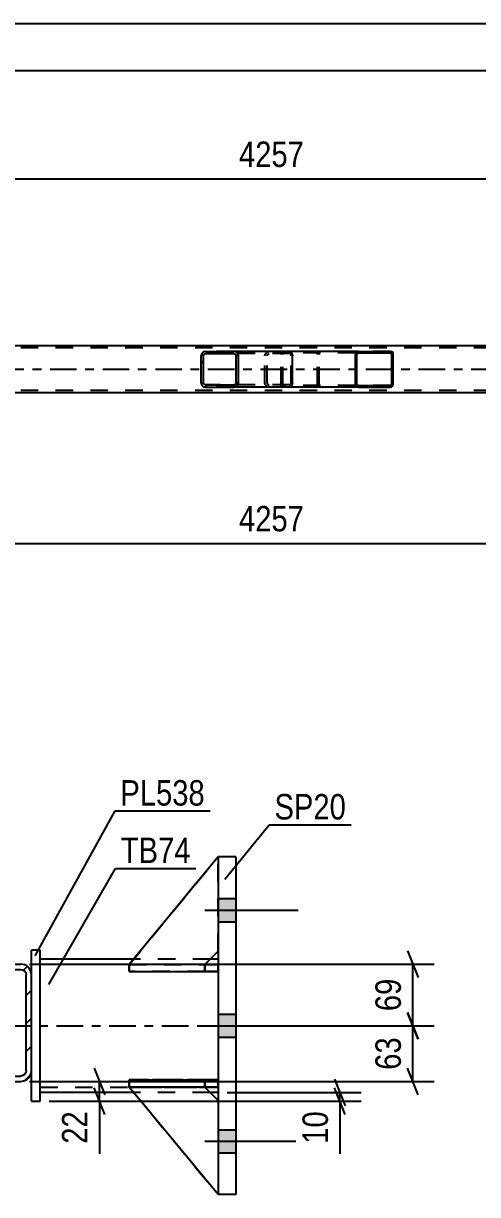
# Model space of a CAD drawing. Header units: millimetres. Extents: x 0 to 841, y 0 to 594.
# Drawn here: x 214.9 to 266, y 152.3 to 284 of the extents above; entities that cross this region are included whole.
import ezdxf

# ---------------------------------------------------------------- set-up
doc = ezdxf.new("R2010")
doc.units = ezdxf.units.MM
doc.linetypes.add('DXK_LINE_DOT2', pattern=[3.9198, 1.9599, -1.9599])
doc.linetypes.add('DXK_LINE_DOT3', pattern=[5.9187, 2.979, -0.9799, 0.9799, -0.9799])
doc.styles.add('Arial Narrow', font='ARIALN.TTF', dxfattribs={"height": 0.2})

# ---------------------------------------------------------------- blocks, each defined once
blk = doc.blocks.new('Part-318885039-5666 - 5561')
at = {"linetype": 'Continuous'}
h = blk.add_hatch(dxfattribs=at)
h.set_pattern_fill('', scale=0.7, style=0, pattern_type=0)
h.set_pattern_definition([(45, (239.0282, 246.8129), (-1.57154, 1.57154), [])])
h.paths.add_polyline_path([(239.07, 246.63), (239.03, 246.81), (238.92, 246.97), (238.76, 247.07), (238.56, 247.11), (235.38, 247.11), (235.19, 247.07), (235.02, 246.97), (234.91, 246.81), (234.88, 246.63), (234.88, 243.59), (234.91, 243.41), (235.02, 243.25), (235.19, 243.15), (235.38, 243.11), (238.56, 243.11), (238.76, 243.15), (238.92, 243.25), (239.03, 243.41), (239.07, 243.59)])
h.paths.add_polyline_path([(238.8, 243.5), (238.74, 243.42), (238.66, 243.37), (238.56, 243.35), (235.38, 243.35), (235.28, 243.37), (235.2, 243.42), (235.15, 243.5), (235.13, 243.59), (235.13, 246.63), (235.15, 246.72), (235.2, 246.8), (235.28, 246.85), (235.38, 246.87), (238.56, 246.87), (238.66, 246.85), (238.74, 246.8), (238.8, 246.72), (238.82, 246.63), (238.82, 243.59)])
at = {"color": 2, "linetype": 'Continuous'}
for p, q in [((234.91, 246.81), (234.88, 246.63)), ((234.88, 243.59), (234.88, 246.63)), ((235.13, 246.63), (235.15, 246.72)), ((235.13, 243.59), (235.13, 246.63)), ((235.15, 246.72), (235.2, 246.8)), ((235.38, 247.11), (235.19, 247.07)), ((235.2, 246.8), (235.28, 246.85)), ((235.28, 246.85), (235.38, 246.87)), ((235.38, 247.11), (238.56, 247.11)), ((235.38, 246.87), (238.56, 246.87)), ((244.86, 247.11), (238.56, 247.11)), ((238.76, 247.07), (238.56, 247.11)), ((238.56, 246.87), (238.66, 246.85)), ((238.66, 246.85), (238.74, 246.8)), ((238.74, 246.8), (238.8, 246.72)), ((238.8, 246.72), (238.82, 246.63)), ((238.82, 243.59), (238.82, 246.63)), ((239.07, 246.63), (239.03, 246.81)), ((239.07, 243.59), (239.07, 246.63)), ((244.86, 247.11), (244.97, 247.07)), ((244.97, 247.07), (245.06, 246.97)), ((245.06, 246.97), (245.11, 246.81)), ((245.11, 246.81), (245.14, 246.63)), ((245.14, 243.59), (245.14, 246.63)), ((234.88, 243.59), (234.91, 243.41)), ((235.15, 243.5), (235.13, 243.59)), ((235.2, 243.42), (235.15, 243.5)), ((235.19, 243.15), (235.38, 243.11)), ((235.28, 243.37), (235.2, 243.42)), ((235.38, 243.35), (235.28, 243.37)), ((235.38, 243.35), (238.56, 243.35)), ((235.38, 243.11), (238.56, 243.11)), ((238.66, 243.37), (238.56, 243.35)), ((238.56, 243.11), (238.76, 243.15)), ((244.86, 243.11), (238.56, 243.11)), ((238.74, 243.42), (238.66, 243.37)), ((238.8, 243.5), (238.74, 243.42)), ((238.82, 243.59), (238.8, 243.5)), ((239.03, 243.41), (239.07, 243.59)), ((244.97, 243.15), (244.86, 243.11)), ((245.06, 243.25), (244.97, 243.15)), ((245.11, 243.41), (245.06, 243.25)), ((245.14, 243.59), (245.11, 243.41))]:
    blk.add_line(p, q, dxfattribs=at)
at = {"color": 7, "linetype": 'DXK_LINE_DOT2'}
for p, q in [((238.56, 247.11), (235.38, 247.11)), ((244.86, 246.87), (235.38, 246.87)), ((242.03, 246.63), (242.07, 246.81)), ((242.03, 243.59), (242.03, 246.63)), ((242.3, 246.72), (242.28, 246.63)), ((242.28, 243.59), (242.28, 246.63)), ((242.35, 246.8), (242.3, 246.72)), ((242.34, 247.07), (242.53, 247.11)), ((242.35, 246.8), (242.37, 246.81)), ((242.37, 246.81), (242.43, 246.85)), ((242.43, 246.85), (242.53, 246.87)), ((243.87, 246.87), (243.87, 247.11)), ((244.92, 246.85), (244.86, 246.87)), ((244.96, 246.8), (244.92, 246.85)), ((244.99, 246.72), (244.96, 246.8)), ((245, 246.63), (244.99, 246.72)), ((245, 243.59), (245, 246.63)), ((244.86, 243.35), (235.38, 243.35)), ((238.56, 243.11), (235.38, 243.11)), ((242.07, 243.41), (242.03, 243.59)), ((242.28, 243.59), (242.3, 243.5)), ((242.3, 243.5), (242.35, 243.42)), ((242.53, 243.11), (242.34, 243.15)), ((242.35, 243.42), (242.37, 243.41)), ((242.37, 243.41), (242.43, 243.37)), ((242.43, 243.37), (242.53, 243.35)), ((243.87, 243.11), (243.87, 243.35)), ((244.86, 243.35), (244.92, 243.37)), ((244.92, 243.37), (244.96, 243.42)), ((244.96, 243.42), (244.99, 243.5)), ((244.99, 243.5), (245, 243.59))]:
    blk.add_line(p, q, dxfattribs=at)
at = {"color": 2, "linetype": 'Continuous'}
for centre, start, end in [((235.36, 246.61), 111.1941, 156.1506), ((238.58, 246.61), 23.8494, 68.8059), ((235.36, 243.6), 203.8494, 248.8059), ((238.58, 243.6), 291.1941, 336.1506)]:
    blk.add_arc(centre, 0.492, start, end, dxfattribs=at)
at = {"color": 7, "linetype": 'DXK_LINE_DOT2'}
for centre, start, end in [((242.52, 246.61), 111.1941, 156.1506), ((242.52, 243.6), 203.8494, 248.8059)]:
    blk.add_arc(centre, 0.492, start, end, dxfattribs=at)
blk = doc.blocks.new('Part-318885039-5667 - 5561')
at = {"linetype": 'Continuous'}
h = blk.add_hatch(dxfattribs=at)
h.set_pattern_fill('', scale=0.7, style=0, pattern_type=0)
h.set_pattern_definition([(45, (256.452, 246.9117), (-1.57154, 1.57154), [])])
h.paths.add_polyline_path([(256.48, 246.79), (256.45, 246.91), (256.38, 247.02), (256.27, 247.08), (256.14, 247.11), (252.56, 247.11), (252.43, 247.08), (252.32, 247.02), (252.25, 246.91), (252.22, 246.79), (252.22, 243.43), (252.25, 243.31), (252.32, 243.2), (252.43, 243.13), (252.56, 243.11), (256.14, 243.11), (256.27, 243.13), (256.38, 243.2), (256.45, 243.31), (256.48, 243.43)])
h.paths.add_polyline_path([(256.29, 243.37), (256.26, 243.32), (256.2, 243.28), (256.14, 243.27), (252.56, 243.27), (252.5, 243.28), (252.44, 243.32), (252.4, 243.37), (252.39, 243.43), (252.39, 246.79), (252.4, 246.85), (252.44, 246.9), (252.5, 246.94), (252.56, 246.95), (256.14, 246.95), (256.2, 246.94), (256.26, 246.9), (256.29, 246.85), (256.31, 246.79), (256.31, 243.43)])
at = {"color": 7, "linetype": 'DXK_LINE_DOT2'}
for p, q in [((243.87, 246.79), (243.88, 246.81)), ((243.87, 243.43), (243.87, 246.79)), ((243.88, 246.81), (243.9, 246.91)), ((244.06, 246.85), (244.04, 246.79)), ((244.04, 243.43), (244.04, 246.79)), ((244.09, 246.9), (244.06, 246.85)), ((244.08, 247.08), (244.21, 247.11)), ((244.15, 246.94), (244.09, 246.9)), ((244.21, 246.95), (244.15, 246.94)), ((244.86, 247.11), (244.21, 247.11)), ((256.14, 246.95), (244.21, 246.95)), ((247.79, 247.11), (247.92, 247.08)), ((247.85, 246.94), (247.79, 246.95)), ((247.91, 246.9), (247.85, 246.94)), ((247.95, 246.85), (247.91, 246.9)), ((247.96, 246.79), (247.95, 246.85)), ((247.96, 243.43), (247.96, 246.79)), ((248.1, 246.91), (248.13, 246.79)), ((248.13, 243.43), (248.13, 246.79)), ((256.14, 247.11), (252.56, 247.11)), ((243.9, 243.31), (243.87, 243.43)), ((244.04, 243.43), (244.06, 243.37)), ((244.06, 243.37), (244.09, 243.32)), ((244.21, 243.11), (244.08, 243.13)), ((244.09, 243.32), (244.15, 243.28)), ((244.15, 243.28), (244.21, 243.27)), ((256.14, 243.27), (244.21, 243.27)), ((244.86, 243.11), (244.21, 243.11)), ((247.79, 243.27), (247.85, 243.28)), ((247.92, 243.13), (247.79, 243.11)), ((247.85, 243.28), (247.91, 243.32)), ((247.91, 243.32), (247.95, 243.37)), ((247.95, 243.37), (247.96, 243.43)), ((248.13, 243.43), (248.1, 243.31)), ((256.14, 243.11), (252.56, 243.11))]:
    blk.add_line(p, q, dxfattribs=at)
at = {"color": 2, "linetype": 'Continuous'}
for p, q in [((252.56, 247.11), (244.86, 247.11)), ((252.25, 246.91), (252.22, 246.79)), ((252.22, 243.43), (252.22, 246.79)), ((252.39, 246.79), (252.4, 246.85)), ((252.39, 243.43), (252.39, 246.79)), ((252.4, 246.85), (252.44, 246.9)), ((252.56, 247.11), (252.43, 247.08)), ((252.44, 246.9), (252.5, 246.94)), ((252.5, 246.94), (252.56, 246.95)), ((252.56, 247.11), (256.14, 247.11)), ((252.56, 246.95), (256.14, 246.95)), ((256.27, 247.08), (256.14, 247.11)), ((256.14, 246.95), (256.2, 246.94)), ((256.2, 246.94), (256.26, 246.9)), ((256.26, 246.9), (256.29, 246.85)), ((256.29, 246.85), (256.31, 246.79)), ((256.31, 243.43), (256.31, 246.79)), ((256.48, 246.79), (256.45, 246.91)), ((256.48, 243.43), (256.48, 246.79)), ((252.56, 243.11), (244.86, 243.11)), ((252.22, 243.43), (252.25, 243.31)), ((252.4, 243.37), (252.39, 243.43)), ((252.44, 243.32), (252.4, 243.37)), ((252.43, 243.13), (252.56, 243.11)), ((252.5, 243.28), (252.44, 243.32)), ((252.56, 243.27), (252.5, 243.28)), ((252.56, 243.27), (256.14, 243.27)), ((252.56, 243.11), (256.14, 243.11)), ((256.2, 243.28), (256.14, 243.27)), ((256.14, 243.11), (256.27, 243.13)), ((256.26, 243.32), (256.2, 243.28)), ((256.29, 243.37), (256.26, 243.32)), ((256.31, 243.43), (256.29, 243.37)), ((256.45, 243.31), (256.48, 243.43))]:
    blk.add_line(p, q, dxfattribs=at)
at = {"color": 7, "linetype": 'DXK_LINE_DOT2'}
for centre, start, end in [((247.8, 246.78), 24.32, 69.2417), ((244.2, 243.44), 204.32, 249.2417), ((247.8, 243.44), 290.7583, 335.68)]:
    blk.add_arc(centre, 0.331, start, end, dxfattribs=at)
at = {"color": 2, "linetype": 'Continuous'}
for centre, start, end in [((252.55, 246.78), 110.7583, 155.68), ((256.15, 246.78), 24.32, 69.2417), ((252.55, 243.44), 204.32, 249.2417), ((256.15, 243.44), 290.7583, 335.68)]:
    blk.add_arc(centre, 0.331, start, end, dxfattribs=at)
blk = doc.blocks.new('Part-318885039-5733 - 5561')
at = {"color": 2, "linetype": 'Continuous'}
for p, q in [((327.12, 247.75), (162.85, 247.75)), ((327.12, 242.47), (162.85, 242.47))]:
    blk.add_line(p, q, dxfattribs=at)
at = {"color": 7, "linetype": 'DXK_LINE_DOT2'}
for p, q in [((726.12, 247.51), (64, 247.51)), ((726.12, 242.71), (64, 242.71))]:
    blk.add_line(p, q, dxfattribs=at)
at = {"color": 7, "linetype": 'DXK_LINE_DOT3'}
blk.add_line((64, 245.11), (726.12, 245.11), dxfattribs=at)
blk = doc.blocks.new('Part-318885039-1466 - 1248')
at = {"linetype": 'Continuous'}
h = blk.add_hatch(dxfattribs=at)
h.set_pattern_fill('', scale=0.7, style=0, pattern_type=0)
h.set_pattern_definition([(45, (215.0508, 165.1038), (-1.57154, 1.57154), [])])
h.paths.add_polyline_path([(214.59, 165.01), (215.05, 165.1), (215.44, 165.36), (215.7, 165.75), (215.79, 166.21), (215.79, 177.01), (215.7, 177.47), (215.44, 177.86), (215.05, 178.12), (214.59, 178.21), (203.79, 178.21), (203.33, 178.12), (202.94, 177.86), (202.68, 177.47), (202.59, 177.01), (202.59, 166.21), (202.68, 165.75), (202.94, 165.36), (203.33, 165.1), (203.79, 165.01)])
h.paths.add_polyline_path([(203.79, 165.61), (203.56, 165.66), (203.37, 165.79), (203.24, 165.98), (203.19, 166.21), (203.19, 177.01), (203.24, 177.24), (203.37, 177.44), (203.56, 177.57), (203.79, 177.61), (214.59, 177.61), (214.82, 177.57), (215.02, 177.44), (215.15, 177.24), (215.19, 177.01), (215.19, 166.21), (215.15, 165.98), (215.02, 165.79), (214.82, 165.66), (214.59, 165.61)])
at = {"color": 2, "linetype": 'Continuous'}
for p, q in [((203.79, 178.21), (203.33, 178.12)), ((203.79, 178.21), (214.59, 178.21)), ((215.05, 178.12), (214.59, 178.21)), ((202.68, 177.47), (202.59, 177.01)), ((202.59, 166.21), (202.59, 177.01)), ((203.19, 177.01), (203.24, 177.24)), ((203.19, 166.21), (203.19, 177.01)), ((203.24, 177.24), (203.37, 177.44)), ((203.37, 177.44), (203.56, 177.57)), ((203.56, 177.57), (203.79, 177.61)), ((203.79, 177.61), (214.59, 177.61)), ((214.59, 177.61), (214.82, 177.57)), ((214.82, 177.57), (215.02, 177.44)), ((215.02, 177.44), (215.15, 177.24)), ((215.15, 177.24), (215.19, 177.01)), ((215.19, 166.21), (215.19, 177.01)), ((215.79, 177.01), (215.7, 177.47)), ((215.79, 166.21), (215.79, 177.01)), ((202.59, 166.21), (202.68, 165.75)), ((203.24, 165.98), (203.19, 166.21)), ((215.19, 166.21), (215.15, 165.98)), ((215.7, 165.75), (215.79, 166.21)), ((203.37, 165.79), (203.24, 165.98)), ((203.33, 165.1), (203.79, 165.01)), ((203.56, 165.66), (203.37, 165.79)), ((203.79, 165.61), (203.56, 165.66)), ((203.79, 165.61), (214.59, 165.61)), ((203.79, 165.01), (214.59, 165.01)), ((214.82, 165.66), (214.59, 165.61)), ((214.59, 165.01), (215.05, 165.1)), ((215.02, 165.79), (214.82, 165.66)), ((215.15, 165.98), (215.02, 165.79))]:
    blk.add_line(p, q, dxfattribs=at)
at = {"color": 7, "linetype": 'DXK_LINE_DOT3'}
blk.add_line((209.19, 171.61), (209.19, 171.61), dxfattribs=at)
at = {"color": 2, "linetype": 'Continuous'}
for centre, start, end in [((203.79, 177.01), 112.5, 157.5), ((214.59, 177.01), 22.5, 67.5), ((203.79, 166.21), 202.5, 247.5), ((214.59, 166.21), 292.5, 337.5)]:
    blk.add_arc(centre, 1.2, start, end, dxfattribs=at)
blk = doc.blocks.new('Part-318885039-1342 - 1248')
at = {"color": 2, "linetype": 'Continuous'}
for p, q in [((238.79, 190.27), (236.79, 190.27)), ((236.79, 190.27), (236.79, 152.27)), ((238.79, 190.27), (238.79, 152.27)), ((238.79, 152.27), (236.79, 152.27))]:
    blk.add_line(p, q, dxfattribs=at)
blk = doc.blocks.new('Part-318885039-1432 - 1248')
at = {"color": 7, "linetype": 'DXK_LINE_DOT2'}
for p, q in [((226.79, 164.37), (226.79, 165.17)), ((226.79, 165.17), (235.29, 165.17)), ((236.79, 165.17), (226.79, 165.17)), ((235.29, 164.37), (235.29, 165.17)), ((235.29, 165.17), (236.79, 165.17)), ((236.79, 164.37), (236.79, 165.17)), ((236.79, 164.37), (236.79, 165.17)), ((236.79, 165.17), (236.79, 165.17)), ((235.29, 164.37), (226.79, 164.37)), ((226.79, 164.37), (236.79, 164.37)), ((236.79, 164.37), (235.29, 164.37)), ((236.79, 164.37), (236.79, 164.37))]:
    blk.add_line(p, q, dxfattribs=at)
blk = doc.blocks.new('Part-318885039-1368 - 1248')
at = {"color": 2, "linetype": 'Continuous'}
for p, q in [((236.79, 190.27), (226.79, 178.16)), ((236.79, 190.27), (236.79, 190.27)), ((235.3, 178.17), (236.79, 179.66)), ((228.04, 178.16), (226.79, 178.16)), ((226.79, 178.16), (226.79, 178.16))]:
    blk.add_line(p, q, dxfattribs=at)
at = {"color": 7, "linetype": 'DXK_LINE_DOT2'}
for p, q in [((236.79, 190.27), (226.79, 178.16)), ((236.79, 179.66), (236.79, 190.27)), ((235.29, 178.16), (236.79, 179.66)), ((235.29, 178.16), (226.79, 178.16)), ((235.29, 178.16), (228.04, 178.16)), ((235.29, 178.16), (235.3, 178.17)), ((235.29, 178.16), (235.29, 178.16))]:
    blk.add_line(p, q, dxfattribs=at)
blk = doc.blocks.new('Part-318885039-1433 - 1248')
at = {"color": 7, "linetype": 'DXK_LINE_DOT2'}
for p, q in [((226.79, 177.37), (226.79, 178.17)), ((226.79, 178.17), (235.29, 178.17)), ((236.79, 178.17), (226.79, 178.17)), ((235.29, 177.37), (235.29, 178.17)), ((235.29, 178.17), (236.79, 178.17)), ((236.79, 177.37), (236.79, 178.17)), ((236.79, 177.37), (236.79, 178.17)), ((236.79, 178.17), (236.79, 178.17)), ((235.29, 177.37), (226.79, 177.37)), ((226.79, 177.37), (236.79, 177.37)), ((236.79, 177.37), (235.29, 177.37)), ((236.79, 177.37), (236.79, 177.37))]:
    blk.add_line(p, q, dxfattribs=at)
blk = doc.blocks.new('Part-318885039-1369 - 1248')
at = {"color": 7, "linetype": 'DXK_LINE_DOT2'}
for p, q in [((226.79, 164.36), (235.29, 164.36)), ((236.79, 152.27), (226.79, 164.36)), ((226.79, 164.36), (226.79, 164.36)), ((235.29, 164.36), (226.79, 164.36)), ((226.79, 164.36), (236.79, 152.27)), ((235.29, 164.36), (236.79, 162.86)), ((235.29, 164.36), (235.29, 164.36)), ((236.79, 162.86), (235.29, 164.36)), ((236.79, 162.86), (236.79, 152.27))]:
    blk.add_line(p, q, dxfattribs=at)
blk = doc.blocks.new('Part-318885039-1434 - 1248')
at = {"color": 2, "linetype": 'Continuous'}
for p, q in [((226.79, 165.17), (236.79, 165.17)), ((226.79, 165.17), (226.79, 164.37)), ((236.79, 165.17), (236.79, 165.17)), ((236.79, 164.37), (236.79, 165.17)), ((236.79, 164.37), (226.79, 164.37))]:
    blk.add_line(p, q, dxfattribs=at)
at = {"color": 7, "linetype": 'DXK_LINE_DOT2'}
for p, q in [((235.29, 165.17), (226.79, 165.17)), ((236.79, 165.17), (235.29, 165.17)), ((235.29, 165.17), (235.29, 164.37)), ((236.79, 165.17), (236.79, 165.17)), ((226.79, 164.37), (235.29, 164.37)), ((235.29, 164.37), (236.79, 164.37))]:
    blk.add_line(p, q, dxfattribs=at)
blk = doc.blocks.new('Part-318885039-1370 - 1248')
at = {"color": 2, "linetype": 'Continuous'}
for p, q in [((226.79, 164.36), (226.79, 164.36)), ((235.29, 164.36), (226.79, 164.36)), ((236.79, 152.27), (226.79, 164.36)), ((235.29, 164.36), (235.29, 164.36)), ((235.29, 164.36), (236.79, 162.86))]:
    blk.add_line(p, q, dxfattribs=at)
at = {"color": 7, "linetype": 'DXK_LINE_DOT2'}
for p, q in [((226.79, 164.36), (235.29, 164.36)), ((236.79, 152.27), (226.79, 164.36)), ((235.29, 164.36), (236.79, 162.86)), ((236.79, 162.86), (236.79, 152.27))]:
    blk.add_line(p, q, dxfattribs=at)
blk = doc.blocks.new('Part-318885039-1405 - 1248')
at = {"color": 2, "linetype": 'Continuous'}
for p, q in [((216.79, 179.77), (215.79, 179.77)), ((215.79, 177.01), (215.79, 179.77)), ((216.79, 162.77), (216.79, 179.77)), ((215.79, 162.77), (215.79, 166.21)), ((215.79, 162.77), (216.79, 162.77))]:
    blk.add_line(p, q, dxfattribs=at)
at = {"color": 7, "linetype": 'DXK_LINE_DOT2'}
blk.add_line((215.79, 166.21), (215.79, 177.01), dxfattribs=at)
blk = doc.blocks.new('Bolt-318885039-1414 - 1248')
at = {"linetype": 'Continuous'}
for points in [[(238.79, 182.97), (238.79, 185.57), (236.79, 185.57), (236.79, 182.97)], [(238.79, 182.97), (238.79, 185.57), (236.79, 185.57), (236.79, 182.97)], [(238.79, 182.97), (238.79, 185.57), (236.79, 185.57), (236.79, 182.97)], [(238.79, 169.97), (238.79, 172.57), (236.79, 172.57), (236.79, 169.97)], [(238.79, 169.97), (238.79, 172.57), (236.79, 172.57), (236.79, 169.97)], [(238.79, 156.97), (238.79, 159.57), (236.79, 159.57), (236.79, 156.97)], [(238.79, 156.97), (238.79, 159.57), (236.79, 159.57), (236.79, 156.97)], [(238.79, 156.97), (238.79, 159.57), (236.79, 159.57), (236.79, 156.97)]]:
    blk.add_hatch(color=1, dxfattribs=at).paths.add_polyline_path(points)
at = {"color": 1, "linetype": 'Continuous'}
for p, q in [((236.79, 185.57), (238.79, 185.57)), ((236.79, 185.57), (238.79, 185.57)), ((236.79, 185.57), (238.79, 185.57)), ((235.29, 184.27), (245.79, 184.27)), ((235.29, 184.27), (245.79, 184.27)), ((235.29, 184.27), (245.79, 184.27)), ((236.79, 182.97), (238.79, 182.97)), ((236.79, 182.97), (238.79, 182.97)), ((236.79, 182.97), (238.79, 182.97)), ((235.29, 171.27), (245.79, 171.27)), ((235.29, 171.27), (245.79, 171.27)), ((236.79, 172.57), (238.79, 172.57)), ((236.79, 172.57), (238.79, 172.57)), ((236.79, 169.97), (238.79, 169.97)), ((236.79, 169.97), (238.79, 169.97)), ((236.79, 159.57), (238.79, 159.57)), ((236.79, 159.57), (238.79, 159.57)), ((236.79, 159.57), (238.79, 159.57)), ((235.29, 158.27), (245.79, 158.27)), ((235.29, 158.27), (245.79, 158.27)), ((235.29, 158.27), (245.79, 158.27)), ((236.79, 156.97), (238.79, 156.97)), ((236.79, 156.97), (238.79, 156.97)), ((236.79, 156.97), (238.79, 156.97))]:
    blk.add_line(p, q, dxfattribs=at)
blk = doc.blocks.new('Part-318885039-1431 - 1248')
at = {"color": 7, "linetype": 'DXK_LINE_DOT2'}
for p, q in [((236.79, 190.27), (226.79, 178.16)), ((226.79, 178.16), (236.79, 190.27)), ((236.79, 179.66), (236.79, 190.27)), ((235.29, 178.16), (236.79, 179.66)), ((235.29, 178.16), (236.79, 179.66)), ((226.79, 178.16), (235.29, 178.16)), ((226.79, 178.16), (226.79, 178.16)), ((235.29, 178.16), (226.79, 178.16)), ((235.29, 178.16), (235.29, 178.16))]:
    blk.add_line(p, q, dxfattribs=at)
blk = doc.blocks.new('Part-318885039-1435 - 1248')
at = {"color": 2, "linetype": 'Continuous'}
for p, q in [((226.8, 178.17), (226.79, 178.17)), ((226.79, 178.17), (226.79, 177.37)), ((236.79, 178.17), (228.04, 178.17)), ((236.79, 178.17), (236.79, 178.17)), ((236.79, 178.17), (236.79, 177.37)), ((226.79, 177.37), (236.79, 177.37))]:
    blk.add_line(p, q, dxfattribs=at)
at = {"color": 7, "linetype": 'DXK_LINE_DOT2'}
for p, q in [((228.04, 178.17), (226.8, 178.17)), ((235.29, 178.17), (226.8, 178.17)), ((235.29, 178.17), (236.79, 178.17)), ((235.29, 178.17), (235.29, 177.37)), ((236.79, 178.17), (236.79, 178.17)), ((226.79, 177.37), (235.29, 177.37)), ((235.29, 177.37), (236.79, 177.37))]:
    blk.add_line(p, q, dxfattribs=at)
blk = doc.blocks.new('Part-318885039-1475 - 1248')
at = {"color": 2, "linetype": 'Continuous'}
for p, q in [((227.29, 178.77), (216.79, 178.77)), ((236.79, 178.77), (235.9, 178.77)), ((227.28, 163.77), (216.79, 163.77)), ((236.79, 163.77), (235.88, 163.77))]:
    blk.add_line(p, q, dxfattribs=at)
at = {"color": 7, "linetype": 'DXK_LINE_DOT2'}
for p, q in [((216.79, 163.77), (216.79, 178.77)), ((236.79, 178.17), (216.79, 178.17)), ((235.9, 178.77), (227.29, 178.77)), ((236.79, 178.77), (236.79, 163.77)), ((216.79, 164.37), (236.79, 164.37)), ((235.88, 163.77), (227.28, 163.77))]:
    blk.add_line(p, q, dxfattribs=at)
at = {"color": 7, "linetype": 'DXK_LINE_DOT3'}
blk.add_line((206.79, 171.27), (246.79, 171.27), dxfattribs=at)
blk = doc.blocks.new('StraightDimension-318885039-9322 - 5561')
at = {"color": 7, "linetype": 'Continuous'}
blk.add_line((53.78, 278.71), (736.34, 278.71), dxfattribs=at)
blk = doc.blocks.new('StraightDimension-318885039-5883 - 5561')
at = {"color": 7, "linetype": 'Continuous'}
blk.add_line((157.65, 266.52), (327.92, 266.52), dxfattribs=at)
at = {"color": 0}
blk.add_wipeout([(247.04, 267.27), (247.04, 271.47), (238.53, 271.47), (238.53, 267.27)], dxfattribs=at)
at = {"color": 3, "style": 'Arial Narrow'}
blk.add_text('4257', height=2.863, dxfattribs=at).set_placement((239.13, 267.87))
blk = doc.blocks.new('StraightDimension-318885039-5890 - 5561')
at = {"color": 7, "linetype": 'Continuous'}
blk.add_line((53.14, 284.02), (736.34, 284.02), dxfattribs=at)
blk = doc.blocks.new('StraightDimension-318885039-5901 - 5561')
at = {"color": 7, "linetype": 'Continuous'}
blk.add_line((157.65, 225.52), (327.92, 225.52), dxfattribs=at)
at = {"color": 0}
blk.add_wipeout([(247.04, 226.27), (247.04, 230.47), (238.53, 230.47), (238.53, 226.27)], dxfattribs=at)
at = {"color": 3, "style": 'Arial Narrow'}
blk.add_text('4257', height=2.863, dxfattribs=at).set_placement((239.13, 226.87))
blk = doc.blocks.new('StraightDimension-318885039-1500 - 1248')
at = {"color": 7, "linetype": 'Continuous'}
for p, q in [((249.88, 165.27), (251.08, 162.27)), ((237.79, 163.77), (252.88, 163.77)), ((251.08, 161.27), (249.88, 164.27)), ((250.48, 162.77), (250.48, 163.77)), ((217.79, 162.77), (252.88, 162.77)), ((250.48, 162.77), (250.48, 156.87)), ((250.48, 162.77), (250.48, 156.87))]:
    blk.add_line(p, q, dxfattribs=at)
at = {"color": 0}
blk.add_wipeout([(249.73, 162.25), (245.53, 162.25), (245.53, 157.39), (249.73, 157.39)], dxfattribs=at)
at = {"color": 3, "style": 'Arial Narrow'}
blk.add_text('10', height=2.863, rotation=90.0002, dxfattribs=at).set_placement((249.13, 157.99))
blk = doc.blocks.new('StraightDimension-318885039-1534 - 1248')
at = {"color": 7, "linetype": 'Continuous'}
for p, q in [((258.08, 172.77), (259.28, 169.77)), ((245.27, 171.27), (261.08, 171.27)), ((258.68, 165.01), (258.68, 171.27)), ((259.28, 163.51), (258.08, 166.51)), ((215.59, 165.01), (261.08, 165.01))]:
    blk.add_line(p, q, dxfattribs=at)
at = {"color": 0}
blk.add_wipeout([(257.93, 170.57), (253.73, 170.57), (253.73, 165.71), (257.93, 165.71)], dxfattribs=at)
at = {"color": 3, "style": 'Arial Narrow'}
blk.add_text('63', height=2.863, rotation=90.0002, dxfattribs=at).set_placement((257.33, 166.31))
blk = doc.blocks.new('StraightDimension-318885039-1545 - 1248')
at = {"color": 7, "linetype": 'Continuous'}
for p, q in [((258.08, 179.71), (259.28, 176.71)), ((215.59, 178.21), (261.08, 178.21)), ((258.68, 171.27), (258.68, 178.21)), ((259.28, 169.77), (258.08, 172.77)), ((245.27, 171.27), (261.08, 171.27))]:
    blk.add_line(p, q, dxfattribs=at)
at = {"color": 0}
blk.add_wipeout([(257.93, 177.17), (253.73, 177.17), (253.73, 172.31), (257.93, 172.31)], dxfattribs=at)
at = {"color": 3, "style": 'Arial Narrow'}
blk.add_text('69', height=2.863, rotation=90.0002, dxfattribs=at).set_placement((257.33, 172.91))
blk = doc.blocks.new('StraightDimension-318885039-1512 - 1248')
at = {"color": 7, "linetype": 'Continuous'}
for p, q in [((222.83, 166.51), (224.03, 163.51)), ((215.59, 165.01), (225.83, 165.01)), ((223.43, 162.77), (223.43, 165.01)), ((224.03, 161.27), (222.83, 164.27)), ((217.79, 162.77), (225.83, 162.77)), ((223.43, 162.77), (223.43, 156.87)), ((223.43, 162.77), (223.43, 156.87))]:
    blk.add_line(p, q, dxfattribs=at)
at = {"color": 0}
blk.add_wipeout([(222.68, 162.25), (218.48, 162.25), (218.48, 157.39), (222.68, 157.39)], dxfattribs=at)
at = {"color": 3, "style": 'Arial Narrow'}
blk.add_text('22', height=2.863, rotation=90.0002, dxfattribs=at).set_placement((222.08, 157.99))
blk = doc.blocks.new('Mark-318885039-1401 - 1248')
at = {"color": 0}
blk.add_wipeout([(235.29, 196.03), (235.29, 199.03), (225.79, 199.03), (225.79, 196.03)], dxfattribs=at)
blk.add_wipeout([(235.29, 196.03), (235.29, 199.03), (225.79, 199.03), (225.79, 196.03)], dxfattribs=at)
at = {"color": 30, "linetype": 'Continuous'}
for p, q in [((216.22, 179.12), (225.19, 195.43)), ((225.19, 195.43), (235.89, 195.43))]:
    blk.add_line(p, q, dxfattribs=at)
at = {"color": 3, "style": 'Arial Narrow'}
blk.add_text('PL538', height=2.863, dxfattribs=at).set_placement((225.79, 196.03))
blk = doc.blocks.new('Mark-318885039-1338 - 1248')
at = {"color": 0}
blk.add_wipeout([(251.16, 194.47), (251.16, 197.47), (243.12, 197.47), (243.12, 194.47)], dxfattribs=at)
blk.add_wipeout([(251.16, 194.47), (251.16, 197.47), (243.12, 197.47), (243.12, 194.47)], dxfattribs=at)
at = {"color": 30, "linetype": 'Continuous'}
for p, q in [((237.52, 187.75), (242.52, 193.87)), ((242.52, 193.87), (251.76, 193.87))]:
    blk.add_line(p, q, dxfattribs=at)
at = {"color": 3, "style": 'Arial Narrow'}
blk.add_text('SP20', height=2.863, dxfattribs=at).set_placement((243.12, 194.47))
blk = doc.blocks.new('Mark-318885039-1471 - 1248')
at = {"color": 0}
blk.add_wipeout([(233.69, 189.57), (233.69, 192.57), (225.84, 192.57), (225.84, 189.57)], dxfattribs=at)
blk.add_wipeout([(233.69, 189.57), (233.69, 192.57), (225.84, 192.57), (225.84, 189.57)], dxfattribs=at)
at = {"color": 30, "linetype": 'Continuous'}
for p, q in [((217.73, 175.89), (225.24, 188.97)), ((225.24, 188.97), (234.29, 188.97))]:
    blk.add_line(p, q, dxfattribs=at)
at = {"color": 3, "style": 'Arial Narrow'}
blk.add_text('TB74', height=2.863, dxfattribs=at).set_placement((225.84, 189.57))

msp = doc.modelspace()

# ---------------------------------------------------------------- block references
for name in ['StraightDimension-318885039-9322 - 5561', 'Part-318885039-5733 - 5561', 'Part-318885039-5666 - 5561', 'Part-318885039-5667 - 5561', 'StraightDimension-318885039-5901 - 5561', 'Part-318885039-1368 - 1248', 'Part-318885039-1431 - 1248', 'Part-318885039-1342 - 1248', 'Bolt-318885039-1414 - 1248', 'Part-318885039-1405 - 1248', 'Part-318885039-1466 - 1248', 'Part-318885039-1475 - 1248', 'Part-318885039-1433 - 1248', 'Part-318885039-1435 - 1248', 'Part-318885039-1432 - 1248', 'Part-318885039-1434 - 1248', 'Part-318885039-1369 - 1248', 'Part-318885039-1370 - 1248']:
    msp.add_blockref(name, (0, 0))

# ---------------------------------------------------------------- next in the draw order: block references
for name in ['StraightDimension-318885039-5883 - 5561', 'Mark-318885039-1338 - 1248', 'StraightDimension-318885039-1500 - 1248']:
    msp.add_blockref(name, (0, 0))

# ---------------------------------------------------------------- next in the draw order: block references
for name in ['StraightDimension-318885039-5890 - 5561', 'StraightDimension-318885039-1534 - 1248']:
    msp.add_blockref(name, (0, 0))

# ---------------------------------------------------------------- next in the draw order: block references
for name in ['StraightDimension-318885039-1545 - 1248', 'StraightDimension-318885039-1512 - 1248']:
    msp.add_blockref(name, (0, 0))

# ---------------------------------------------------------------- next in the draw order: block references
msp.add_blockref('Mark-318885039-1401 - 1248', (0, 0))

# ---------------------------------------------------------------- next in the draw order: block references
msp.add_blockref('Mark-318885039-1471 - 1248', (0, 0))

doc.saveas('drawing.dxf')
